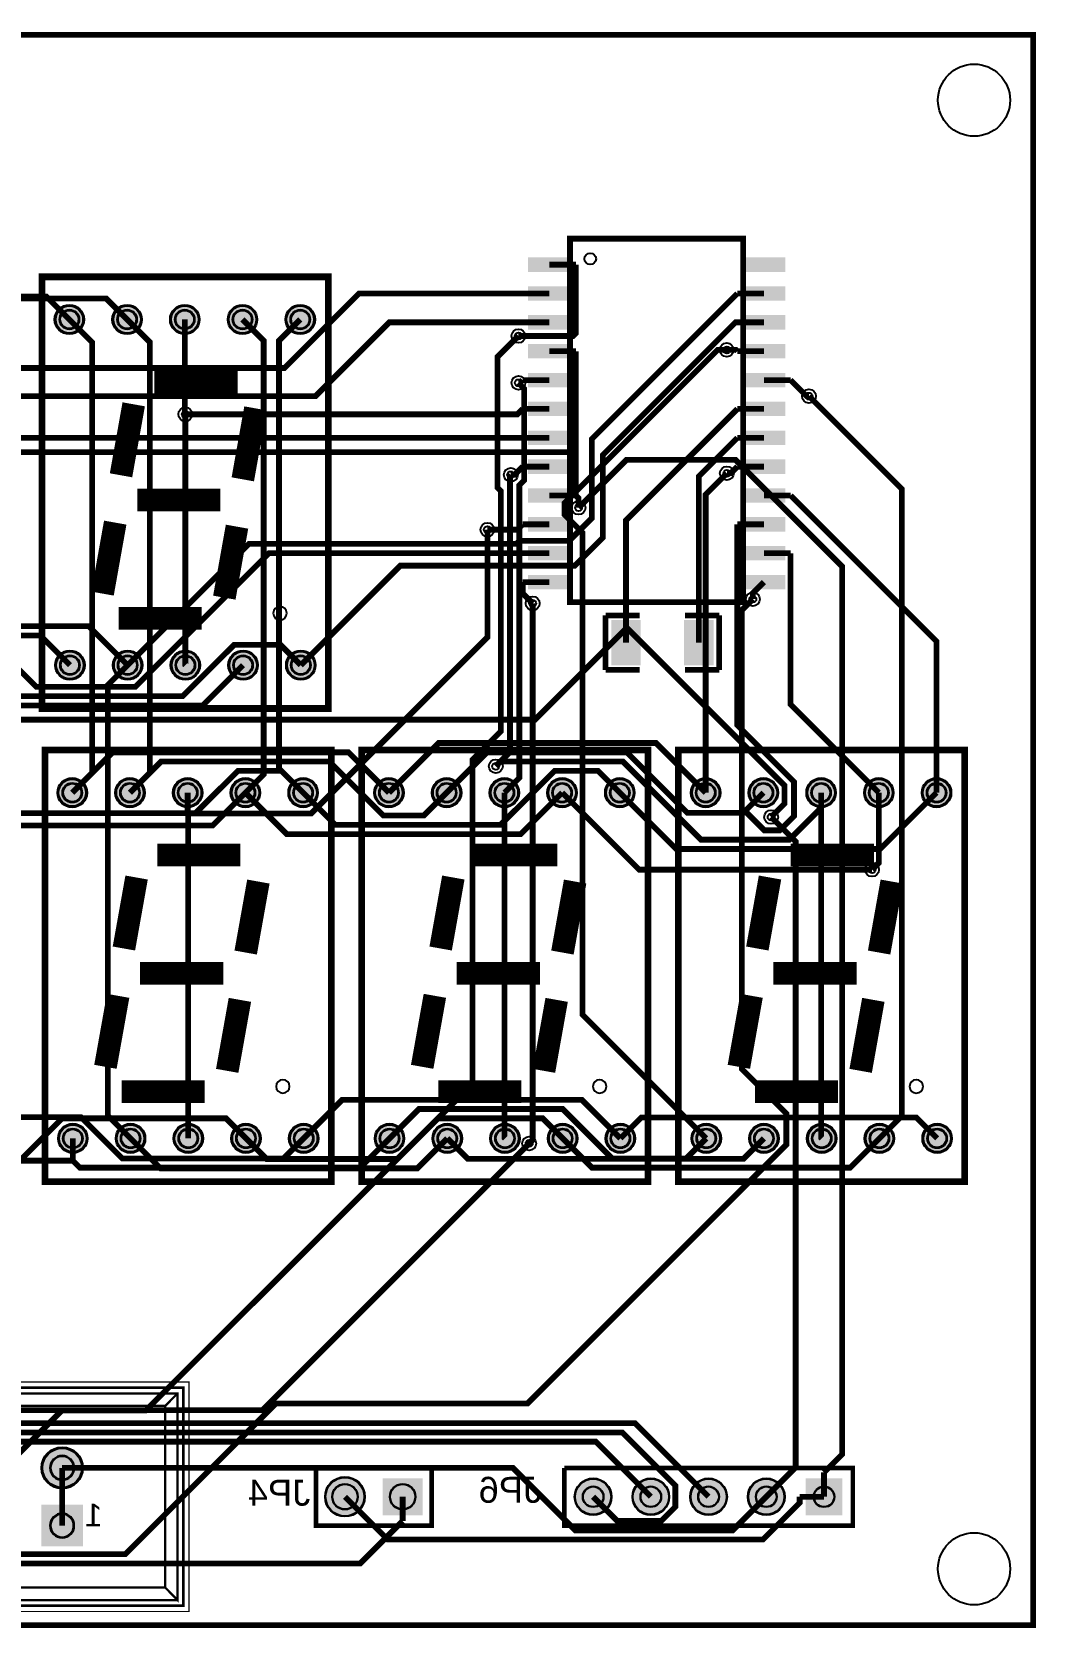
# Model space of a CAD drawing. Extents: x 229 to 5477, y -8 to 2758.
# Drawn here: x 3738 to 5477, y -8 to 2758 of the extents above; entities that cross this region are included whole.
import ezdxf

# ---------------------------------------------------------------- set-up
doc = ezdxf.new("R2010")
doc.units = 9
for name, color, linetype, true_color in [('BoardOutLine', 7, 'Continuous', 0xff00ff), ('BottomLayer', 7, 'Continuous', 0x0000ff), ('BottomSilkLayer', 7, 'Continuous', 0x66cc33), ('Document', 7, 'Continuous', 0xffffff), ('Hole', 7, 'Continuous', 0x222222), ('Mechanical', 7, 'Continuous', 0xf022f0), ('Multi-Layer', 7, 'Continuous', 0xc0c0c0), ('TopLayer', 7, 'Continuous', 0xff0000), ('TopPasteMaskLayer', 7, 'Continuous', 0x808080), ('TopSilkLayer', 7, 'Continuous', 0xffcc00), ('TopSolderMaskLayer', 7, 'Continuous', 0x800080)]:
    doc.layers.add(name, color=color, linetype=linetype, true_color=true_color)
doc.styles.get("Standard").update_dxf_attribs({"font": 'arial.ttf'})

msp = doc.modelspace()

# ---------------------------------------------------------------- hatches: boundary and pattern name
at = {"layer": 'Multi-Layer'}
for points in [[(3778.9, 2260, 1), (3826.1, 2260, 1)], [(3878.9, 2260, 1), (3926.1, 2260, 1)], [(3978.9, 2260, 1), (4026.1, 2260, 1)], [(4078.9, 2260, 1), (4126.1, 2260, 1)], [(4178.9, 2260, 1), (4226.1, 2260, 1)], [(3779.9, 1661, 1), (3827.1, 1661, 1)], [(3879.9, 1661, 1), (3927.1, 1661, 1)], [(3979.9, 1661, 1), (4027.1, 1661, 1)], [(4079.9, 1661, 1), (4127.1, 1661, 1)], [(4179.9, 1661, 1), (4227.1, 1661, 1)], [(3783.9, 1440, 1), (3831.1, 1440, 1)], [(3883.9, 1440, 1), (3931.1, 1440, 1)], [(3983.9, 1440, 1), (4031.1, 1440, 1)], [(4083.9, 1440, 1), (4131.1, 1440, 1)], [(4183.9, 1440, 1), (4231.1, 1440, 1)], [(4332.6, 1440, 1), (4379.9, 1440, 1)], [(4432.6, 1440, 1), (4479.9, 1440, 1)], [(4532.6, 1440, 1), (4579.9, 1440, 1)], [(4632.6, 1440, 1), (4679.9, 1440, 1)], [(4732.6, 1440, 1), (4779.9, 1440, 1)], [(4881.4, 1440, 1), (4928.6, 1440, 1)], [(4981.4, 1440, 1), (5028.6, 1440, 1)], [(5081.4, 1440, 1), (5128.6, 1440, 1)], [(5181.4, 1440, 1), (5228.6, 1440, 1)], [(5281.4, 1440, 1), (5328.6, 1440, 1)], [(3784.9, 841, 1), (3832.1, 841, 1)], [(3884.9, 841, 1), (3932.1, 841, 1)], [(3984.9, 841, 1), (4032.1, 841, 1)], [(4084.9, 841, 1), (4132.1, 841, 1)], [(4184.9, 841, 1), (4232.1, 841, 1)], [(4333.6, 841, 1), (4380.9, 841, 1)], [(4433.6, 841, 1), (4480.9, 841, 1)], [(4533.6, 841, 1), (4580.9, 841, 1)], [(4633.6, 841, 1), (4680.9, 841, 1)], [(4733.6, 841, 1), (4780.9, 841, 1)], [(4882.4, 841, 1), (4929.6, 841, 1)], [(4982.4, 841, 1), (5029.6, 841, 1)], [(5082.4, 841, 1), (5129.6, 841, 1)], [(5182.4, 841, 1), (5229.6, 841, 1)], [(5282.4, 841, 1), (5329.6, 841, 1)], [(3756, 270, 1), (3824, 270, 1)], [(4246.5, 220, 1), (4313.5, 220, 1)], [(4413.5, 251), (4346.5, 251), (4346.5, 189), (4413.5, 189)], [(4679, 220, 1), (4741, 220, 1)], [(4779, 220, 1), (4841, 220, 1)], [(4879, 220, 1), (4941, 220, 1)], [(4979, 220, 1), (5041, 220, 1)], [(5141, 251), (5079, 251), (5079, 189), (5141, 189)], [(3824, 204), (3756, 204), (3756, 136), (3824, 136)]]:
    msp.add_hatch(color=256, dxfattribs=at).paths.add_polyline_path(points)
at = {"layer": 'TopLayer'}
for points in [[(4599, 2365.5), (4669, 2365.5), (4669, 2344.5), (4599, 2344.5)], [(4971, 2365.5), (5041, 2365.5), (5041, 2344.5), (4971, 2344.5)], [(4599, 2315.5), (4669, 2315.5), (4669, 2294.5), (4599, 2294.5)], [(4971, 2315.5), (5041, 2315.5), (5041, 2294.5), (4971, 2294.5)], [(4599, 2265.5), (4669, 2265.5), (4669, 2244.5), (4599, 2244.5)], [(4971, 2265.5), (5041, 2265.5), (5041, 2244.5), (4971, 2244.5)], [(4599, 2215.5), (4669, 2215.5), (4669, 2194.5), (4599, 2194.5)], [(4971, 2215.5), (5041, 2215.5), (5041, 2194.5), (4971, 2194.5)], [(4599, 2165.5), (4669, 2165.5), (4669, 2144.5), (4599, 2144.5)], [(4971, 2165.5), (5041, 2165.5), (5041, 2144.5), (4971, 2144.5)], [(4599, 2115.5), (4669, 2115.5), (4669, 2094.5), (4599, 2094.5)], [(4971, 2115.5), (5041, 2115.5), (5041, 2094.5), (4971, 2094.5)], [(4599, 2065.5), (4669, 2065.5), (4669, 2044.5), (4599, 2044.5)], [(4971, 2065.5), (5041, 2065.5), (5041, 2044.5), (4971, 2044.5)], [(4599, 2015.5), (4669, 2015.5), (4669, 1994.5), (4599, 1994.5)], [(4971, 2015.5), (5041, 2015.5), (5041, 1994.5), (4971, 1994.5)], [(4599, 1965.5), (4669, 1965.5), (4669, 1944.5), (4599, 1944.5)], [(4971, 1965.5), (5041, 1965.5), (5041, 1944.5), (4971, 1944.5)], [(4599, 1915.5), (4669, 1915.5), (4669, 1894.5), (4599, 1894.5)], [(4971, 1915.5), (5041, 1915.5), (5041, 1894.5), (4971, 1894.5)], [(4599, 1865.5), (4669, 1865.5), (4669, 1844.5), (4599, 1844.5)], [(4971, 1865.5), (5041, 1865.5), (5041, 1844.5), (4971, 1844.5)], [(4599, 1815.5), (4669, 1815.5), (4669, 1794.5), (4599, 1794.5)], [(4971, 1815.5), (5041, 1815.5), (5041, 1794.5), (4971, 1794.5)], [(4790.6, 1662.6), (4743.4, 1662.6), (4743.4, 1737.4), (4790.6, 1737.4)], [(4916.6, 1662.6), (4869.4, 1662.6), (4869.4, 1737.4), (4916.6, 1737.4)]]:
    msp.add_hatch(color=256, dxfattribs=at).paths.add_polyline_path(points)
at = {"layer": 'TopPasteMaskLayer'}
for points in [[(4599, 2365.5), (4669, 2365.5), (4669, 2344.5), (4599, 2344.5)], [(4971, 2365.5), (5041, 2365.5), (5041, 2344.5), (4971, 2344.5)], [(4599, 2315.5), (4669, 2315.5), (4669, 2294.5), (4599, 2294.5)], [(4971, 2315.5), (5041, 2315.5), (5041, 2294.5), (4971, 2294.5)], [(3778.9, 2260, 1), (3826.1, 2260, 1)], [(3878.9, 2260, 1), (3926.1, 2260, 1)], [(3978.9, 2260, 1), (4026.1, 2260, 1)], [(4078.9, 2260, 1), (4126.1, 2260, 1)], [(4178.9, 2260, 1), (4226.1, 2260, 1)], [(4599, 2265.5), (4669, 2265.5), (4669, 2244.5), (4599, 2244.5)], [(4971, 2265.5), (5041, 2265.5), (5041, 2244.5), (4971, 2244.5)], [(4599, 2215.5), (4669, 2215.5), (4669, 2194.5), (4599, 2194.5)], [(4971, 2215.5), (5041, 2215.5), (5041, 2194.5), (4971, 2194.5)], [(4599, 2165.5), (4669, 2165.5), (4669, 2144.5), (4599, 2144.5)], [(4971, 2165.5), (5041, 2165.5), (5041, 2144.5), (4971, 2144.5)], [(4599, 2115.5), (4669, 2115.5), (4669, 2094.5), (4599, 2094.5)], [(4971, 2115.5), (5041, 2115.5), (5041, 2094.5), (4971, 2094.5)], [(4599, 2065.5), (4669, 2065.5), (4669, 2044.5), (4599, 2044.5)], [(4971, 2065.5), (5041, 2065.5), (5041, 2044.5), (4971, 2044.5)], [(4599, 2015.5), (4669, 2015.5), (4669, 1994.5), (4599, 1994.5)], [(4971, 2015.5), (5041, 2015.5), (5041, 1994.5), (4971, 1994.5)], [(4599, 1965.5), (4669, 1965.5), (4669, 1944.5), (4599, 1944.5)], [(4971, 1965.5), (5041, 1965.5), (5041, 1944.5), (4971, 1944.5)], [(4599, 1915.5), (4669, 1915.5), (4669, 1894.5), (4599, 1894.5)], [(4971, 1915.5), (5041, 1915.5), (5041, 1894.5), (4971, 1894.5)], [(4599, 1865.5), (4669, 1865.5), (4669, 1844.5), (4599, 1844.5)], [(4971, 1865.5), (5041, 1865.5), (5041, 1844.5), (4971, 1844.5)], [(4599, 1815.5), (4669, 1815.5), (4669, 1794.5), (4599, 1794.5)], [(4971, 1815.5), (5041, 1815.5), (5041, 1794.5), (4971, 1794.5)], [(4790.6, 1662.6), (4743.4, 1662.6), (4743.4, 1737.4), (4790.6, 1737.4)], [(4916.6, 1662.6), (4869.4, 1662.6), (4869.4, 1737.4), (4916.6, 1737.4)], [(3779.9, 1661, 1), (3827.1, 1661, 1)], [(3879.9, 1661, 1), (3927.1, 1661, 1)], [(3979.9, 1661, 1), (4027.1, 1661, 1)], [(4079.9, 1661, 1), (4127.1, 1661, 1)], [(4179.9, 1661, 1), (4227.1, 1661, 1)], [(3783.9, 1440, 1), (3831.1, 1440, 1)], [(3883.9, 1440, 1), (3931.1, 1440, 1)], [(3983.9, 1440, 1), (4031.1, 1440, 1)], [(4083.9, 1440, 1), (4131.1, 1440, 1)], [(4183.9, 1440, 1), (4231.1, 1440, 1)], [(4332.6, 1440, 1), (4379.9, 1440, 1)], [(4432.6, 1440, 1), (4479.9, 1440, 1)], [(4532.6, 1440, 1), (4579.9, 1440, 1)], [(4632.6, 1440, 1), (4679.9, 1440, 1)], [(4732.6, 1440, 1), (4779.9, 1440, 1)], [(4881.4, 1440, 1), (4928.6, 1440, 1)], [(4981.4, 1440, 1), (5028.6, 1440, 1)], [(5081.4, 1440, 1), (5128.6, 1440, 1)], [(5181.4, 1440, 1), (5228.6, 1440, 1)], [(5281.4, 1440, 1), (5328.6, 1440, 1)], [(3784.9, 841, 1), (3832.1, 841, 1)], [(3884.9, 841, 1), (3932.1, 841, 1)], [(3984.9, 841, 1), (4032.1, 841, 1)], [(4084.9, 841, 1), (4132.1, 841, 1)], [(4184.9, 841, 1), (4232.1, 841, 1)], [(4333.6, 841, 1), (4380.9, 841, 1)], [(4433.6, 841, 1), (4480.9, 841, 1)], [(4533.6, 841, 1), (4580.9, 841, 1)], [(4633.6, 841, 1), (4680.9, 841, 1)], [(4733.6, 841, 1), (4780.9, 841, 1)], [(4882.4, 841, 1), (4929.6, 841, 1)], [(4982.4, 841, 1), (5029.6, 841, 1)], [(5082.4, 841, 1), (5129.6, 841, 1)], [(5182.4, 841, 1), (5229.6, 841, 1)], [(5282.4, 841, 1), (5329.6, 841, 1)], [(3756, 270, 1), (3824, 270, 1)], [(4246.5, 220, 1), (4313.5, 220, 1)], [(4413.5, 251), (4346.5, 251), (4346.5, 189), (4413.5, 189)], [(4679, 220, 1), (4741, 220, 1)], [(4779, 220, 1), (4841, 220, 1)], [(4879, 220, 1), (4941, 220, 1)], [(4979, 220, 1), (5041, 220, 1)], [(5141, 251), (5079, 251), (5079, 189), (5141, 189)], [(3824, 204), (3756, 204), (3756, 136), (3824, 136)]]:
    msp.add_hatch(color=256, dxfattribs=at).paths.add_polyline_path(points)
at = {"layer": 'TopSolderMaskLayer'}
for points in [[(4597, 2367.5), (4671, 2367.5), (4671, 2342.5), (4597, 2342.5)], [(4969, 2367.5), (5043, 2367.5), (5043, 2342.5), (4969, 2342.5)], [(4597, 2317.5), (4671, 2317.5), (4671, 2292.5), (4597, 2292.5)], [(4969, 2317.5), (5043, 2317.5), (5043, 2292.5), (4969, 2292.5)], [(3776.9, 2260, 1), (3828.1, 2260, 1)], [(3876.9, 2260, 1), (3928.1, 2260, 1)], [(3976.9, 2260, 1), (4028.1, 2260, 1)], [(4076.9, 2260, 1), (4128.1, 2260, 1)], [(4176.9, 2260, 1), (4228.1, 2260, 1)], [(4597, 2267.5), (4671, 2267.5), (4671, 2242.5), (4597, 2242.5)], [(4969, 2267.5), (5043, 2267.5), (5043, 2242.5), (4969, 2242.5)], [(4597, 2217.5), (4671, 2217.5), (4671, 2192.5), (4597, 2192.5)], [(4969, 2217.5), (5043, 2217.5), (5043, 2192.5), (4969, 2192.5)], [(4597, 2167.5), (4671, 2167.5), (4671, 2142.5), (4597, 2142.5)], [(4969, 2167.5), (5043, 2167.5), (5043, 2142.5), (4969, 2142.5)], [(4597, 2117.5), (4671, 2117.5), (4671, 2092.5), (4597, 2092.5)], [(4969, 2117.5), (5043, 2117.5), (5043, 2092.5), (4969, 2092.5)], [(4597, 2067.5), (4671, 2067.5), (4671, 2042.5), (4597, 2042.5)], [(4969, 2067.5), (5043, 2067.5), (5043, 2042.5), (4969, 2042.5)], [(4597, 2017.5), (4671, 2017.5), (4671, 1992.5), (4597, 1992.5)], [(4969, 2017.5), (5043, 2017.5), (5043, 1992.5), (4969, 1992.5)], [(4597, 1967.5), (4671, 1967.5), (4671, 1942.5), (4597, 1942.5)], [(4969, 1967.5), (5043, 1967.5), (5043, 1942.5), (4969, 1942.5)], [(4597, 1917.5), (4671, 1917.5), (4671, 1892.5), (4597, 1892.5)], [(4969, 1917.5), (5043, 1917.5), (5043, 1892.5), (4969, 1892.5)], [(4597, 1867.5), (4671, 1867.5), (4671, 1842.5), (4597, 1842.5)], [(4969, 1867.5), (5043, 1867.5), (5043, 1842.5), (4969, 1842.5)], [(4597, 1817.5), (4671, 1817.5), (4671, 1792.5), (4597, 1792.5)], [(4969, 1817.5), (5043, 1817.5), (5043, 1792.5), (4969, 1792.5)], [(4792.6, 1660.6), (4741.4, 1660.6), (4741.4, 1739.4), (4792.6, 1739.4)], [(4918.6, 1660.6), (4867.4, 1660.6), (4867.4, 1739.4), (4918.6, 1739.4)], [(3777.9, 1661, 1), (3829.1, 1661, 1)], [(3877.9, 1661, 1), (3929.1, 1661, 1)], [(3977.9, 1661, 1), (4029.1, 1661, 1)], [(4077.9, 1661, 1), (4129.1, 1661, 1)], [(4177.9, 1661, 1), (4229.1, 1661, 1)], [(3781.9, 1440, 1), (3833.1, 1440, 1)], [(3881.9, 1440, 1), (3933.1, 1440, 1)], [(3981.9, 1440, 1), (4033.1, 1440, 1)], [(4081.9, 1440, 1), (4133.1, 1440, 1)], [(4181.9, 1440, 1), (4233.1, 1440, 1)], [(4330.6, 1440, 1), (4381.9, 1440, 1)], [(4430.6, 1440, 1), (4481.9, 1440, 1)], [(4530.6, 1440, 1), (4581.9, 1440, 1)], [(4630.6, 1440, 1), (4681.9, 1440, 1)], [(4730.6, 1440, 1), (4781.9, 1440, 1)], [(4879.4, 1440, 1), (4930.6, 1440, 1)], [(4979.4, 1440, 1), (5030.6, 1440, 1)], [(5079.4, 1440, 1), (5130.6, 1440, 1)], [(5179.4, 1440, 1), (5230.6, 1440, 1)], [(5279.4, 1440, 1), (5330.6, 1440, 1)], [(3782.9, 841, 1), (3834.1, 841, 1)], [(3882.9, 841, 1), (3934.1, 841, 1)], [(3982.9, 841, 1), (4034.1, 841, 1)], [(4082.9, 841, 1), (4134.1, 841, 1)], [(4182.9, 841, 1), (4234.1, 841, 1)], [(4331.6, 841, 1), (4382.9, 841, 1)], [(4431.6, 841, 1), (4482.9, 841, 1)], [(4531.6, 841, 1), (4582.9, 841, 1)], [(4631.6, 841, 1), (4682.9, 841, 1)], [(4731.6, 841, 1), (4782.9, 841, 1)], [(4880.4, 841, 1), (4931.6, 841, 1)], [(4980.4, 841, 1), (5031.6, 841, 1)], [(5080.4, 841, 1), (5131.6, 841, 1)], [(5180.4, 841, 1), (5231.6, 841, 1)], [(5280.4, 841, 1), (5331.6, 841, 1)], [(3754, 270, 1), (3826, 270, 1)], [(4245.5, 220, 1), (4314.5, 220, 1)], [(4414.5, 252), (4345.5, 252), (4345.5, 188), (4414.5, 188)], [(4678, 220, 1), (4742, 220, 1)], [(4778, 220, 1), (4842, 220, 1)], [(4878, 220, 1), (4942, 220, 1)], [(4978, 220, 1), (5042, 220, 1)], [(5142, 252), (5078, 252), (5078, 188), (5142, 188)], [(3826, 206), (3754, 206), (3754, 134), (3826, 134)]]:
    msp.add_hatch(color=256, dxfattribs=at).paths.add_polyline_path(points)

# ---------------------------------------------------------------- linework, layer by layer
at = {"layer": 'BoardOutLine', "const_width": 10}
msp.add_lwpolyline([(275.6, 2753.3), (5472.4, 2753.3), (5472.4, -2.6), (275.6, -2.6), (275.6, 2753.3)], close=True, dxfattribs=at)
at = {"layer": 'BottomLayer', "const_width": 10}
for points in [[(3280.6, 2235.7), (3344.8, 2300), (3762.5, 2300), (3802.5, 2260)], [(3807.5, 1440), (3842, 1474.5), (3842, 2220.5), (3802.5, 2260)], [(3907.5, 1440), (3942, 1474.5), (3942, 2220.5), (3902.5, 2260)], [(4003.4, 2095.7), (4002.5, 2096.6), (4002.5, 2260)], [(4107.5, 1440), (4139.1, 1471.6), (4139.1, 2223.4), (4102.5, 2260)], [(4207.5, 1440), (4165.8, 1481.7), (4165.8, 2223.3), (4202.5, 2260)], [(3690, 270), (3789.6, 369.6), (3935, 369.6), (4501, 935.6), (4501, 1497.3), (4549.9, 1546.2), (4549.9, 1963.1), (4544.3, 1968.7), (4544.3, 2195.2), (4580.5, 2231.4)], [(4906, 841), (4691.7, 1055.3), (4691.7, 1890.5), (4660.6, 1921.6), (4660.6, 1942.3), (4925.6, 2207.3), (4941.4, 2207.3)], [(4580.5, 2150.2), (4590.4, 2140.3), (4590.4, 1981.2), (4582.1, 1972.9), (4582.1, 1465.8), (4556.3, 1440)], [(5206, 841), (5244.9, 879.9), (5244.9, 1966.2), (5084, 2127.1)], [(4003.5, 1661), (4003.4, 1661.1), (4003.4, 2095.7)], [(5110, 262.1), (5141.6, 293.7), (5141.6, 1831.9), (4956.5, 2016.9), (4767.9, 2016.9), (4684.7, 1933.8)], [(4541.3, 1485.8), (4566, 1510.6), (4566, 1989.4), (4567.3, 1990.8)], [(4941.8, 1993.5), (4905, 1956.7), (4905, 1440)], [(4008.5, 1403.8), (4221.3, 1403.8), (4526.8, 1709.2), (4526.8, 1895.8)], [(3490, 270), (3490, 245), (3540, 195), (3540, 153.8), (3573.2, 120.5), (3899.4, 120.5), (4160.5, 381.7), (4596.4, 381.7), (5044.8, 830.1), (5044.8, 884), (4967.8, 961), (4967.8, 1756.5), (4986.7, 1775.4)], [(4599.2, 832.2), (4605.2, 838.2), (4605.2, 1768.1)], [(3908.5, 841), (3869, 880.5), (3869, 1626.5), (3903.5, 1661)], [(4007.5, 1440), (4007.5, 1404.8), (4008.5, 1403.8)], [(4557.3, 841), (4556.3, 842), (4556.3, 1440)], [(5105, 1440), (5105, 842), (5106, 841)], [(5193.2, 1306.6), (5205, 1318.4), (5205, 1440)], [(4008.5, 841), (4008.5, 1403.8)], [(5018.5, 1397.8), (5060.9, 1355.4), (5060.9, 270.9), (5010, 220)], [(3659.8, 841), (3696.7, 877.9), (3822.5, 877.9), (3894.1, 806.3), (4173.8, 806.3), (4208.5, 841)], [(3808.5, 802.3), (3298.5, 802.3), (3259.8, 841)], [(3808.5, 802.3), (3808.5, 841)], [(4357.3, 841), (4306.4, 790.2), (3820.6, 790.2), (3808.5, 802.3)], [(5006, 841), (4970.6, 805.6), (4492.7, 805.6), (4457.3, 841)], [(3790, 270), (3790, 170)], [(5110, 220), (5110, 262.1)], [(4380, 220), (4380, 177.9)], [(4380, 177.9), (4306.5, 104.4), (3191.3, 104.4), (3140, 155.7), (3140, 186.5), (3111.4, 215.1), (2690, 215.1)]]:
    msp.add_lwpolyline(points, dxfattribs=at)
at = {"layer": 'BottomSilkLayer', "const_width": 4.72}
msp.add_lwpolyline([(3999.8, 409), (2380.2, 409), (2380.2, 31), (3999.8, 31), (3999.8, 409)], close=True, dxfattribs=at)
at = {"layer": 'BottomSilkLayer'}
for points, const_width in [([(4230, 270), (4355, 270)], 7.99), ([(4230, 270), (4230, 170), (4430, 170), (4430, 270), (4355, 270)], 8), ([(5085, 270), (5160, 270), (5160, 170), (4660, 170), (4660, 270)], 8), ([(4660, 270), (5085, 270)], 7.99)]:
    msp.add_lwpolyline(points, dxfattribs=dict(at, const_width=const_width))
at = {"layer": 'Document', "const_width": 3.94}
for points in [[(3278.6, 40.9), (3278.6, 62.5), (3968.7, 62.5), (3990, 40.9), (3990, 399.1), (2390, 399.1), (2390, 40.9), (2412, 62.5), (3101.4, 62.5), (3101.4, 40.9)], [(3990, 399.1), (3968.7, 377.5)], [(3968.7, 62.5), (3968.7, 377.5), (2412, 377.5), (2412, 62.5)], [(3990, 40.9), (2390, 40.9)]]:
    msp.add_lwpolyline(points, dxfattribs=at)
at = {"layer": 'Hole'}
for centre in [(4580.5, 2231.4), (4941.4, 2207.3), (4580.5, 2150.2), (5084, 2127.1), (4003.4, 2095.7), (4567.3, 1990.8), (4941.8, 1993.5), (4684.7, 1933.8), (4526.8, 1895.8), (4605.2, 1768.1), (4986.7, 1775.4), (4541.3, 1485.8), (5018.5, 1397.8), (5193.2, 1306.6), (4599.2, 832.2)]:
    msp.add_circle(centre, 6, dxfattribs=at)
at = {"layer": 'Mechanical', "const_width": 1.97}
msp.add_lwpolyline([(4009.7, 418.8), (2370.3, 418.8), (2370.3, 21.2), (4009.7, 21.2), (4009.7, 418.8)], close=True, dxfattribs=at)
at = {"layer": 'Multi-Layer'}
for points in [[(3789.9, 290), (3790.1, 290)], [(3789.9, 250), (3790.1, 250)], [(3789.9, 190), (3790.1, 190)], [(3789.9, 150), (3790.1, 150)]]:
    msp.add_lwpolyline(points, close=True, dxfattribs=at)
for centre, radius in [((5370, 2640), 62.5), ((3802.5, 2260), 23.6), ((3802.5, 2260), 15.7), ((3902.5, 2260), 23.6), ((3902.5, 2260), 15.7), ((4002.5, 2260), 23.6), ((4002.5, 2260), 15.7), ((4102.5, 2260), 23.6), ((4102.5, 2260), 15.7), ((4202.5, 2260), 23.6), ((4202.5, 2260), 15.7), ((4580.5, 2231.4), 12), ((4941.4, 2207.3), 12), ((4580.5, 2150.2), 12), ((5084, 2127.1), 12), ((4003.4, 2095.7), 12), ((4567.3, 1990.8), 12), ((4941.8, 1993.5), 12), ((4684.7, 1933.8), 12), ((4526.8, 1895.8), 12), ((4605.2, 1768.1), 12), ((4986.7, 1775.4), 12), ((3803.5, 1661), 23.6), ((3803.5, 1661), 15.7), ((3903.5, 1661), 23.6), ((3903.5, 1661), 15.7), ((4003.5, 1661), 23.6), ((4003.5, 1661), 15.7), ((4103.5, 1661), 23.6), ((4103.5, 1661), 15.7), ((4203.5, 1661), 23.6), ((4203.5, 1661), 15.7), ((4541.3, 1485.8), 12), ((3807.5, 1440), 23.6), ((3807.5, 1440), 15.7), ((3907.5, 1440), 23.6), ((3907.5, 1440), 15.7), ((4007.5, 1440), 23.6), ((4007.5, 1440), 15.7), ((4107.5, 1440), 23.6), ((4107.5, 1440), 15.7), ((4207.5, 1440), 23.6), ((4207.5, 1440), 15.7), ((4356.2, 1440), 23.6), ((4356.2, 1440), 15.7), ((4456.2, 1440), 23.6), ((4456.2, 1440), 15.7), ((4556.2, 1440), 23.6), ((4556.2, 1440), 15.7), ((4656.2, 1440), 23.6), ((4656.2, 1440), 15.7), ((4756.2, 1440), 23.6), ((4756.2, 1440), 15.7), ((4905, 1440), 23.6), ((4905, 1440), 15.7), ((5005, 1440), 23.6), ((5005, 1440), 15.7), ((5105, 1440), 23.6), ((5105, 1440), 15.7), ((5205, 1440), 23.6), ((5205, 1440), 15.7), ((5305, 1440), 23.6), ((5305, 1440), 15.7), ((5018.5, 1397.8), 12), ((5193.2, 1306.6), 12), ((3808.5, 841), 23.6), ((3908.5, 841), 23.6), ((4008.5, 841), 23.6), ((4108.5, 841), 23.6), ((4208.5, 841), 23.6), ((4357.2, 841), 23.6), ((4457.2, 841), 23.6), ((4557.2, 841), 23.6), ((4657.2, 841), 23.6), ((4757.2, 841), 23.6), ((4906, 841), 23.6), ((5006, 841), 23.6), ((5106, 841), 23.6), ((5206, 841), 23.6), ((5306, 841), 23.6), ((3808.5, 841), 15.7), ((3908.5, 841), 15.7), ((4008.5, 841), 15.7), ((4108.5, 841), 15.7), ((4208.5, 841), 15.7), ((4357.2, 841), 15.7), ((4457.2, 841), 15.7), ((4557.2, 841), 15.7), ((4599.2, 832.2), 12), ((4657.2, 841), 15.7), ((4757.2, 841), 15.7), ((4906, 841), 15.7), ((5006, 841), 15.7), ((5106, 841), 15.7), ((5206, 841), 15.7), ((5306, 841), 15.7), ((3790, 270), 34), ((4280, 220), 33.5), ((4710, 220), 31), ((4810, 220), 31), ((4910, 220), 31), ((5010, 220), 31), ((4280, 220), 21.7), ((4380, 220), 21.7), ((4710, 220), 17.5), ((4810, 220), 17.5), ((4910, 220), 17.5), ((5010, 220), 17.5), ((5110, 220), 17.5), ((5370, 95), 62.5)]:
    msp.add_circle(centre, radius, dxfattribs=at)
for centre, start, end in [((3790.1, 270), 90, 270), ((3789.9, 270), 270, 90), ((3790.1, 170), 90, 270), ((3789.9, 170), 270, 90)]:
    msp.add_arc(centre, 20, start, end, dxfattribs=at)
at = {"layer": 'TopLayer', "const_width": 10}
for points in [[(4680.1, 2355), (4680.1, 2236.3), (4675.2, 2231.4), (4580.5, 2231.4)], [(4634, 2355), (4680.1, 2355)], [(4634, 2305), (4304.2, 2305), (4175.2, 2176), (2994, 2176), (2910, 2260)], [(3902.5, 2260), (3866.3, 2296.2), (3392.5, 2296.2), (3356.3, 2260)], [(4959.9, 2305), (4707.8, 2052.9), (4707.8, 1915.8), (4668.6, 1876.6), (4582.3, 1876.6), (4576.8, 1871.1), (4113.6, 1871.1), (3903.5, 1661)], [(5006, 2305), (4959.9, 2305)], [(4634, 2255), (4356.7, 2255), (4228.8, 2127.1), (3526.3, 2127.1)], [(4203.5, 1661), (4375.9, 1833.4), (4678.2, 1833.4), (4726.9, 1882.1), (4726.9, 2025.4), (4956.5, 2255), (4959.9, 2255)], [(5006, 2255), (4959.9, 2255)], [(4680.1, 2030), (2148.5, 2030), (1977, 2201.5)], [(4634, 2205), (4680.1, 2205)], [(4680.1, 2030), (4680.1, 2205)], [(4941.4, 2207.3), (4957.6, 2207.3), (4959.9, 2205)], [(5006, 2205), (4959.9, 2205)], [(4580.5, 2150.2), (4583.1, 2150.2), (4587.9, 2155)], [(4634, 2155), (4587.9, 2155)], [(5006, 2155), (5052.1, 2155)], [(5084, 2127.1), (5080, 2127.1), (5052.1, 2155)], [(4003.4, 2095.7), (4578.6, 2095.7), (4587.9, 2105)], [(4634, 2105), (4587.9, 2105)], [(4959.9, 2105), (4767, 1912.1), (4767, 1748.5)], [(5006, 2105), (4959.9, 2105)], [(4634, 2055), (3075.9, 2055)], [(4959.9, 2055), (4893, 1988.1), (4893, 1700)], [(5006, 2055), (4959.9, 2055)], [(4680.1, 1955), (4680.1, 2030)], [(4567.3, 1990.8), (4573.7, 1990.8), (4587.9, 2005)], [(4634, 2005), (4587.9, 2005)], [(4941.8, 1993.5), (4948.4, 1993.5), (4959.9, 2005)], [(5006, 2005), (4959.9, 2005)], [(4634, 1955), (4680.1, 1955)], [(4684.7, 1933.8), (4684.7, 1950.4), (4680.1, 1955)], [(5006, 1955), (5052.1, 1955)], [(5052.1, 1955), (5305, 1702.1), (5305, 1440)], [(4587.9, 1905), (4578.7, 1895.8), (4526.8, 1895.8)], [(4634, 1905), (4587.9, 1905)], [(5006, 1905), (4959.9, 1905)], [(4973.3, 1408.2), (5006.8, 1374.7), (5033.5, 1374.7), (5058, 1399.2), (5058, 1458.9), (4959.9, 1557), (4959.9, 1905)], [(3457.3, 1661), (3492.4, 1696.2), (3672.5, 1696.2), (3745.3, 1623.4), (3916.8, 1623.4), (4148.4, 1855), (4634, 1855)], [(5006, 1855), (5052.1, 1855)], [(5052.1, 1855), (5052.1, 1592.9), (5205, 1440)], [(4634, 1805), (4587.9, 1805)], [(4587.9, 1805), (4587.9, 1785.4), (4605.2, 1768.1)], [(5006, 1805), (4986.7, 1785.7), (4986.7, 1775.4)], [(4767, 1724.2), (4767, 1748.5)], [(2188, 1566.5), (4609.3, 1566.5), (4767, 1724.2)], [(3257.3, 1661), (3294.8, 1623.4), (3370.6, 1623.4), (3459.4, 1712.3), (3752.2, 1712.3), (3803.5, 1661)], [(3357.3, 1661), (3424.6, 1728.4), (3836.1, 1728.4), (3903.5, 1661)], [(4767, 1700), (4767, 1724.2)], [(4767, 1724.2), (4769.9, 1724.2), (5041.7, 1452.4), (5041.7, 1421), (5018.5, 1397.8)], [(4203.5, 1661), (4168.4, 1696.1), (4087.8, 1696.1), (3998.9, 1607.3), (3711, 1607.3), (3657.3, 1661)], [(3557.3, 1661), (3627.1, 1591.2), (4033.7, 1591.2), (4103.5, 1661)], [(4356.3, 1440), (4442.4, 1526.1), (4818.9, 1526.1), (4905, 1440)], [(3807.5, 1440), (3877.5, 1510), (4286.2, 1510), (4356.3, 1440)], [(3907.5, 1440), (3961.4, 1493.9), (4253.1, 1493.9), (4346.6, 1400.5), (4416.7, 1400.5), (4456.3, 1440)], [(4456.3, 1440), (4526.3, 1510), (4768.3, 1510), (4873.1, 1405.3), (4970.3, 1405.3), (4973.3, 1408.2)], [(5105, 1440), (5105, 1413.6), (5049.9, 1358.6), (4897, 1358.6), (4761.7, 1493.9), (4549.3, 1493.9), (4541.3, 1485.8)], [(4207.5, 1440), (4169.7, 1477.8), (4094.5, 1477.8), (4021.1, 1404.5), (3694.3, 1404.5), (3658.8, 1440)], [(4207.5, 1440), (4263.1, 1384.4), (4549.7, 1384.4), (4643.2, 1477.8), (4718.5, 1477.8), (4756.3, 1440)], [(4107.5, 1440), (4050.8, 1383.3), (3615.4, 1383.3), (3558.8, 1440)], [(4107.5, 1440), (4179.3, 1368.2), (4584.5, 1368.2), (4656.3, 1440)], [(4656.3, 1440), (4789.7, 1306.6), (5193.2, 1306.6)], [(5305, 1440), (5207.5, 1342.5), (4853.8, 1342.5), (4756.3, 1440)], [(4973.3, 1408.2), (5005, 1440)], [(4208.5, 841), (4275.4, 907.9), (4690.3, 907.9), (4757.3, 841)], [(4357.3, 841), (4408.1, 891.8), (4657.3, 891.8), (4742.9, 806.3), (4871.3, 806.3), (4906, 841)], [(4108.5, 841), (4073.8, 875.7), (3789.9, 875.7), (3720.5, 806.3), (3594.5, 806.3), (3559.8, 841)], [(4657.3, 841), (4622.5, 875.7), (4441.1, 875.7), (4370.5, 805.2), (4144.3, 805.2), (4108.5, 841)], [(5306, 841), (5269.7, 877.3), (4793.6, 877.3), (4757.3, 841)], [(4599.2, 832.2), (4137.1, 370.1), (2990.1, 370.1), (2890, 270)], [(4457.3, 841), (4405.3, 789), (3960.5, 789), (3908.5, 841)], [(5206, 841), (5155.2, 790.2), (4708.1, 790.2), (4657.3, 841)], [(2990, 270), (3067.6, 347.6), (4782.4, 347.6), (4910, 220)], [(4710, 220), (4752.1, 177.9), (4827.9, 177.9), (4852.4, 202.4), (4852.4, 239.6), (4760.5, 331.5), (3151.5, 331.5), (3090, 270)], [(3190, 270), (3235.4, 315.4), (4714.6, 315.4), (4810, 220)], [(5010, 220), (4951.8, 161.8), (4679.1, 161.8), (4570.9, 270), (3790, 270)], [(5067.9, 220), (5067.9, 209.5), (5004.1, 145.7), (4354.3, 145.7), (4280, 220)], [(5110, 220), (5067.9, 220)]]:
    msp.add_lwpolyline(points, dxfattribs=at)
at = {"layer": 'TopPasteMaskLayer'}
for points in [[(3789.9, 290), (3790.1, 290)], [(3789.9, 250), (3790.1, 250)], [(3789.9, 190), (3790.1, 190)], [(3789.9, 150), (3790.1, 150)]]:
    msp.add_lwpolyline(points, close=True, dxfattribs=at)
for centre, radius in [((3802.5, 2260), 23.6), ((3802.5, 2260), 15.7), ((3902.5, 2260), 23.6), ((3902.5, 2260), 15.7), ((4002.5, 2260), 23.6), ((4002.5, 2260), 15.7), ((4102.5, 2260), 23.6), ((4102.5, 2260), 15.7), ((4202.5, 2260), 23.6), ((4202.5, 2260), 15.7), ((3803.5, 1661), 23.6), ((3803.5, 1661), 15.7), ((3903.5, 1661), 23.6), ((3903.5, 1661), 15.7), ((4003.5, 1661), 23.6), ((4003.5, 1661), 15.7), ((4103.5, 1661), 23.6), ((4103.5, 1661), 15.7), ((4203.5, 1661), 23.6), ((4203.5, 1661), 15.7), ((3807.5, 1440), 23.6), ((3807.5, 1440), 15.7), ((3907.5, 1440), 23.6), ((3907.5, 1440), 15.7), ((4007.5, 1440), 23.6), ((4007.5, 1440), 15.7), ((4107.5, 1440), 23.6), ((4107.5, 1440), 15.7), ((4207.5, 1440), 23.6), ((4207.5, 1440), 15.7), ((4356.2, 1440), 23.6), ((4356.2, 1440), 15.7), ((4456.2, 1440), 23.6), ((4456.2, 1440), 15.7), ((4556.2, 1440), 23.6), ((4556.2, 1440), 15.7), ((4656.2, 1440), 23.6), ((4656.2, 1440), 15.7), ((4756.2, 1440), 23.6), ((4756.2, 1440), 15.7), ((4905, 1440), 23.6), ((4905, 1440), 15.7), ((5005, 1440), 23.6), ((5005, 1440), 15.7), ((5105, 1440), 23.6), ((5105, 1440), 15.7), ((5205, 1440), 23.6), ((5205, 1440), 15.7), ((5305, 1440), 23.6), ((5305, 1440), 15.7), ((3808.5, 841), 23.6), ((3908.5, 841), 23.6), ((4008.5, 841), 23.6), ((4108.5, 841), 23.6), ((4208.5, 841), 23.6), ((4357.2, 841), 23.6), ((4457.2, 841), 23.6), ((4557.2, 841), 23.6), ((4657.2, 841), 23.6), ((4757.2, 841), 23.6), ((4906, 841), 23.6), ((5006, 841), 23.6), ((5106, 841), 23.6), ((5206, 841), 23.6), ((5306, 841), 23.6), ((3808.5, 841), 15.7), ((3908.5, 841), 15.7), ((4008.5, 841), 15.7), ((4108.5, 841), 15.7), ((4208.5, 841), 15.7), ((4357.2, 841), 15.7), ((4457.2, 841), 15.7), ((4557.2, 841), 15.7), ((4657.2, 841), 15.7), ((4757.2, 841), 15.7), ((4906, 841), 15.7), ((5006, 841), 15.7), ((5106, 841), 15.7), ((5206, 841), 15.7), ((5306, 841), 15.7), ((3790, 270), 34), ((4280, 220), 33.5), ((4710, 220), 31), ((4810, 220), 31), ((4910, 220), 31), ((5010, 220), 31), ((4280, 220), 21.7), ((4380, 220), 21.7), ((4710, 220), 17.5), ((4810, 220), 17.5), ((4910, 220), 17.5), ((5010, 220), 17.5), ((5110, 220), 17.5)]:
    msp.add_circle(centre, radius, dxfattribs=at)
for centre, start, end in [((3790.1, 270), 90, 270), ((3789.9, 270), 270, 90), ((3790.1, 170), 90, 270), ((3789.9, 170), 270, 90)]:
    msp.add_arc(centre, 20, start, end, dxfattribs=at)
at = {"layer": 'TopSilkLayer'}
for points, const_width in [([(4670, 2400), (4670, 1770), (4970, 1770), (4970, 2400), (4670, 2400)], 10), ([(4251.3, 2334), (4251.3, 1586), (3755.2, 1586), (3755.2, 2334), (4251.3, 2334)], 11.8), ([(4256.3, 1514), (4256.3, 766), (3760.2, 766), (3760.2, 1514), (4256.3, 1514)], 11.8), ([(4805, 1514), (4805, 766), (4308.9, 766), (4308.9, 1514), (4805, 1514)], 11.8), ([(5353.8, 1514), (5353.8, 766), (4857.7, 766), (4857.7, 1514), (5353.8, 1514)], 11.8)]:
    msp.add_lwpolyline(points, close=True, dxfattribs=dict(at, const_width=const_width))
for points, const_width in [([(4094, 2152), (3950, 2152)], 39.4), ([(3892, 1990), (3914, 2113)], 39.4), ([(4103, 1983), (4125, 2106)], 39.4), ([(4064, 1947), (3920, 1947)], 39.4), ([(3860, 1785), (3882, 1908)], 39.4), ([(4071, 1778), (4093, 1901)], 39.4), ([(4032, 1742), (3888, 1742)], 39.4), ([(4790.6, 1747.2), (4731.6, 1747.2)], 10), ([(4731.6, 1652.8), (4731.6, 1747.2)], 10), ([(4869.4, 1747.2), (4928.4, 1747.2)], 10), ([(4928.4, 1652.8), (4928.4, 1747.2)], 10), ([(4790.6, 1652.8), (4731.6, 1652.8)], 10), ([(4869.4, 1652.8), (4928.4, 1652.8)], 10), ([(4099, 1332), (3955, 1332)], 39.4), ([(4647.8, 1332), (4503.8, 1332)], 39.4), ([(5196.5, 1332), (5052.5, 1332)], 39.4), ([(3897, 1170), (3919, 1293)], 39.4), ([(4108, 1163), (4130, 1286)], 39.4), ([(4445.8, 1170), (4467.8, 1293)], 39.4), ([(4656.8, 1163), (4678.8, 1286)], 39.4), ([(4994.5, 1170), (5016.5, 1293)], 39.4), ([(5205.5, 1163), (5227.5, 1286)], 39.4), ([(4069, 1127), (3925, 1127)], 39.4), ([(4617.8, 1127), (4473.8, 1127)], 39.4), ([(5166.5, 1127), (5022.5, 1127)], 39.4), ([(3865, 965), (3887, 1088)], 39.4), ([(4413.8, 965), (4435.8, 1088)], 39.4), ([(4962.5, 965), (4984.5, 1088)], 39.4), ([(4076, 958), (4098, 1081)], 39.4), ([(4624.8, 958), (4646.8, 1081)], 39.4), ([(5173.5, 958), (5195.5, 1081)], 39.4), ([(4037, 922), (3893, 922)], 39.4), ([(4585.8, 922), (4441.8, 922)], 39.4), ([(5134.5, 922), (4990.5, 922)], 39.4)]:
    msp.add_lwpolyline(points, dxfattribs=dict(at, const_width=const_width))
msp.add_circle((4705, 2365), 10, dxfattribs=at)
for centre in [(4167.4, 1751), (4172.4, 931), (4721.2, 931), (5269.9, 931)]:
    msp.add_arc(centre, 11.7, 90.7375, 89.2625, dxfattribs=at)
at = {"layer": 'TopSolderMaskLayer'}
for points in [[(3789.9, 291.2), (3790.1, 291.2)], [(3789.9, 248.8), (3790.1, 248.8)], [(3789.9, 191.2), (3790.1, 191.2)], [(3789.9, 148.8), (3790.1, 148.8)]]:
    msp.add_lwpolyline(points, close=True, dxfattribs=at)
for centre, radius in [((3802.5, 2260), 25.6), ((3802.5, 2260), 17.1), ((3902.5, 2260), 25.6), ((3902.5, 2260), 17.1), ((4002.5, 2260), 25.6), ((4002.5, 2260), 17.1), ((4102.5, 2260), 25.6), ((4102.5, 2260), 17.1), ((4202.5, 2260), 25.6), ((4202.5, 2260), 17.1), ((3803.5, 1661), 25.6), ((3803.5, 1661), 17.1), ((3903.5, 1661), 25.6), ((3903.5, 1661), 17.1), ((4003.5, 1661), 25.6), ((4003.5, 1661), 17.1), ((4103.5, 1661), 25.6), ((4103.5, 1661), 17.1), ((4203.5, 1661), 25.6), ((4203.5, 1661), 17.1), ((3807.5, 1440), 25.6), ((3807.5, 1440), 17.1), ((3907.5, 1440), 25.6), ((3907.5, 1440), 17.1), ((4007.5, 1440), 25.6), ((4007.5, 1440), 17.1), ((4107.5, 1440), 25.6), ((4107.5, 1440), 17.1), ((4207.5, 1440), 25.6), ((4207.5, 1440), 17.1), ((4356.2, 1440), 25.6), ((4356.2, 1440), 17.1), ((4456.2, 1440), 25.6), ((4456.2, 1440), 17.1), ((4556.2, 1440), 25.6), ((4556.2, 1440), 17.1), ((4656.2, 1440), 25.6), ((4656.2, 1440), 17.1), ((4756.2, 1440), 25.6), ((4756.2, 1440), 17.1), ((4905, 1440), 25.6), ((4905, 1440), 17.1), ((5005, 1440), 25.6), ((5005, 1440), 17.1), ((5105, 1440), 25.6), ((5105, 1440), 17.1), ((5205, 1440), 25.6), ((5205, 1440), 17.1), ((5305, 1440), 25.6), ((5305, 1440), 17.1), ((3808.5, 841), 25.6), ((3808.5, 841), 17.1), ((3908.5, 841), 25.6), ((3908.5, 841), 17.1), ((4008.5, 841), 25.6), ((4008.5, 841), 17.1), ((4108.5, 841), 25.6), ((4108.5, 841), 17.1), ((4208.5, 841), 25.6), ((4208.5, 841), 17.1), ((4357.2, 841), 25.6), ((4357.2, 841), 17.1), ((4457.2, 841), 25.6), ((4457.2, 841), 17.1), ((4557.2, 841), 25.6), ((4557.2, 841), 17.1), ((4657.2, 841), 25.6), ((4657.2, 841), 17.1), ((4757.2, 841), 25.6), ((4757.2, 841), 17.1), ((4906, 841), 25.6), ((4906, 841), 17.1), ((5006, 841), 25.6), ((5006, 841), 17.1), ((5106, 841), 25.6), ((5106, 841), 17.1), ((5206, 841), 25.6), ((5206, 841), 17.1), ((5306, 841), 25.6), ((5306, 841), 17.1), ((3790, 270), 36), ((4280, 220), 34.5), ((4710, 220), 32), ((4810, 220), 32), ((4910, 220), 32), ((5010, 220), 32), ((4280, 220), 22.3), ((4380, 220), 22.3), ((4710, 220), 18.1), ((4810, 220), 18.1), ((4910, 220), 18.1), ((5010, 220), 18.1), ((5110, 220), 18.1)]:
    msp.add_circle(centre, radius, dxfattribs=at)
for centre, start, end in [((3790.1, 270), 90, 270), ((3789.9, 270), 270, 90), ((3790.1, 170), 90, 270), ((3789.9, 170), 270, 90)]:
    msp.add_arc(centre, 21.2, start, end, dxfattribs=at)

# ---------------------------------------------------------------- texts
at = {"layer": 'BottomSilkLayer', "text_generation_flag": 2}
for s, height, p in [('JP4', 45, (4220, 204.5)), ('JP6', 45, (4620, 209.5)), ('1', 39.4, (3860, 168.5))]:
    msp.add_text(s, height=height, dxfattribs=at).set_placement(p)

doc.saveas('drawing.dxf')
